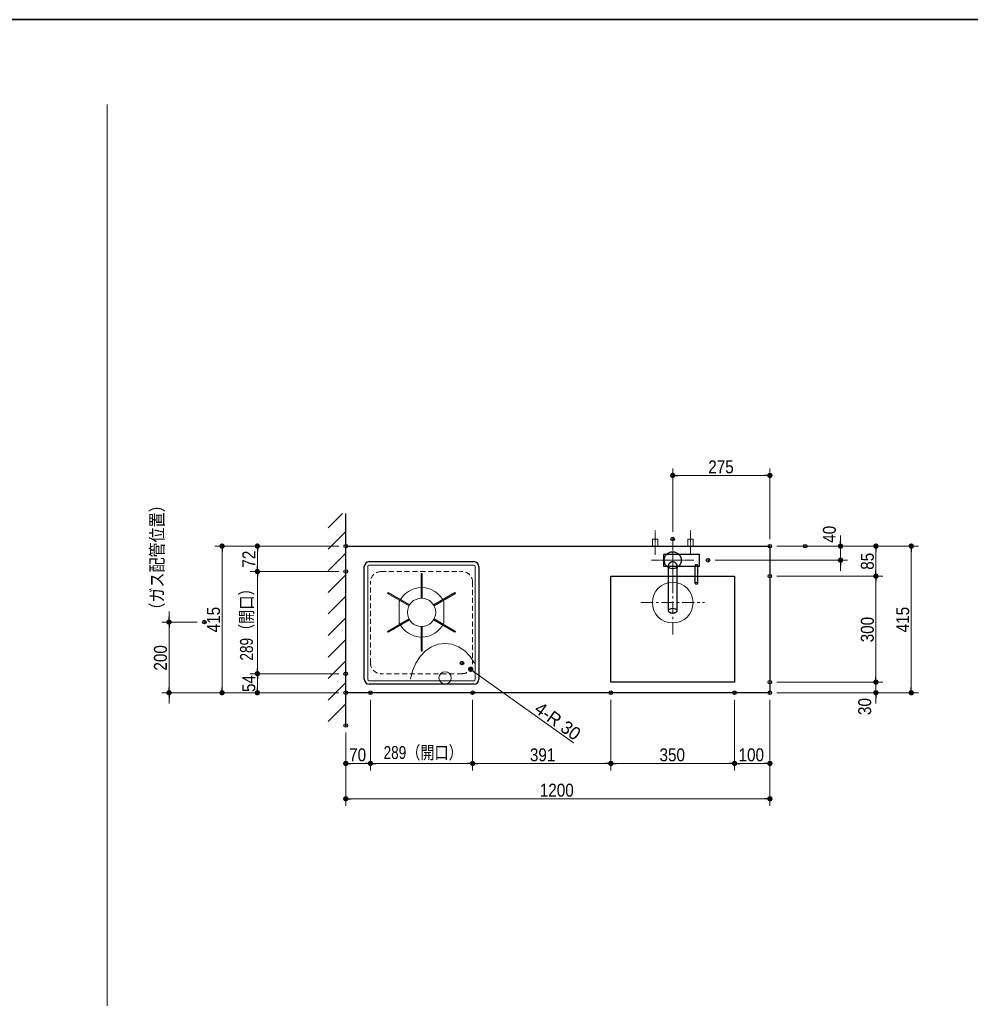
# Model space of a CAD drawing. Units: millimetres, scale not verified. Extents: x -6062 to 6062, y -3045 to 3045.
# Drawn here: x -3035 to -345, y 0 to 2770 of the extents above; entities that cross this region are included whole.
import ezdxf
from ezdxf.enums import TextEntityAlignment as Align

# ---------------------------------------------------------------- set-up
doc = ezdxf.new("R2010")
doc.units = ezdxf.units.MM
doc.header["$LTSCALE"] = 20
doc.header["$PDMODE"] = 32
doc.header["$PDSIZE"] = 10
doc.linetypes.add('USER1', pattern=[1.11, 0.71, -0.4])
doc.linetypes.add('USER2', pattern=[2.91, 1.76, -0.4, 0.35, -0.4])
for name, color, linetype, lineweight in [('0-0_1図面枠', 7, 'Continuous', 15), ('0-2_5ボウル・キャビネット', 7, 'Continuous', 15), ('0-3_2寸法-2', 7, 'Continuous', 15), ('0-4_0', 7, 'Continuous', 25), ('0-6_2寸法-1', 7, 'Continuous', 15), ('0-8_4給排水', 7, 'Continuous', 15)]:
    doc.layers.add(name, color=color, linetype=linetype, lineweight=lineweight)
doc.layers.add('0-5_Defpoints', color=7, linetype='Continuous')
doc.styles.add('ＭＳ Ｐゴシック', font='')
doc.styles.get('ＭＳ Ｐゴシック').set_extended_font_data('MS PGothic')

# ---------------------------------------------------------------- blocks, each defined once
blk = doc.blocks.new('グループ-2')
at = {"layer": '0-0_1図面枠', "lineweight": 35}
blk.add_lwpolyline([(-80000, 55400), (80000, 55400), (80000, -55400), (-80000, -55400)], close=True, dxfattribs=at)
blk = doc.blocks.new('図面枠')
at = {"layer": '0-0_1図面枠'}
blk.add_blockref('グループ-2', (0, 0), dxfattribs=at)
blk = doc.blocks.new('_Dot')
at = {"layer": '0-4_0'}
blk.add_line((-10, 0), (-20, 0), dxfattribs=at)
for points in [[(0, 0), (-10, 0), (-9.92, 1.25)], [(0, 0), (-9.92, -1.25), (-10, 0)], [(0, 0), (-9.92, 1.25), (-9.69, 2.49)], [(0, 0), (-9.69, -2.49), (-9.92, -1.25)], [(0, 0), (-9.69, 2.49), (-9.3, 3.68)], [(0, 0), (-9.3, -3.68), (-9.69, -2.49)], [(0, 0), (-9.3, 3.68), (-8.76, 4.82)], [(0, 0), (-8.76, -4.82), (-9.3, -3.68)], [(0, 0), (-8.76, 4.82), (-8.09, 5.88)], [(0, 0), (-8.09, -5.88), (-8.76, -4.82)], [(0, 0), (-8.09, 5.88), (-7.29, 6.85)], [(0, 0), (-7.29, -6.85), (-8.09, -5.88)], [(0, 0), (-7.29, 6.85), (-6.37, 7.71)], [(0, 0), (-6.37, -7.71), (-7.29, -6.85)], [(0, 0), (-6.37, 7.71), (-5.36, 8.44)], [(0, 0), (-5.36, -8.44), (-6.37, -7.71)], [(0, 0), (-5.36, 8.44), (-4.26, 9.05)], [(0, 0), (-4.26, -9.05), (-5.36, -8.44)], [(0, 0), (-4.26, 9.05), (-3.09, 9.51)], [(0, 0), (-3.09, -9.51), (-4.26, -9.05)], [(0, 0), (-3.09, 9.51), (-1.87, 9.82)], [(0, 0), (-1.87, -9.82), (-3.09, -9.51)], [(0, 0), (-1.87, 9.82), (-0.63, 9.98)], [(0, 0), (-0.63, -9.98), (-1.87, -9.82)], [(0, 0), (-0.63, 9.98), (0.63, 9.98)], [(0, 0), (0.63, -9.98), (-0.63, -9.98)], [(0, 0), (0.63, 9.98), (1.87, 9.82)], [(0, 0), (1.87, 9.82), (3.09, 9.51)], [(0, 0), (3.09, 9.51), (4.26, 9.05)], [(0, 0), (4.26, 9.05), (5.36, 8.44)], [(0, 0), (5.36, 8.44), (6.37, 7.71)], [(0, 0), (6.37, 7.71), (7.29, 6.85)], [(0, 0), (7.29, 6.85), (8.09, 5.88)], [(0, 0), (8.09, 5.88), (8.76, 4.82)], [(0, 0), (8.76, 4.82), (9.3, 3.68)], [(0, 0), (9.3, 3.68), (9.69, 2.49)], [(0, 0), (9.69, 2.49), (9.92, 1.25)], [(0, 0), (9.92, 1.25), (10, 0)], [(0, 0), (1.87, -9.82), (0.63, -9.98)], [(0, 0), (3.09, -9.51), (1.87, -9.82)], [(0, 0), (4.26, -9.05), (3.09, -9.51)], [(0, 0), (5.36, -8.44), (4.26, -9.05)], [(0, 0), (6.37, -7.71), (5.36, -8.44)], [(0, 0), (7.29, -6.85), (6.37, -7.71)], [(0, 0), (8.09, -5.88), (7.29, -6.85)], [(0, 0), (8.76, -4.82), (8.09, -5.88)], [(0, 0), (9.3, -3.68), (8.76, -4.82)], [(0, 0), (9.69, -2.49), (9.3, -3.68)], [(0, 0), (9.92, -1.25), (9.69, -2.49)], [(0, 0), (10, 0), (9.92, -1.25)]]:
    blk.add_solid(points, dxfattribs=at)
blk = doc.blocks.new('グループ-9')
at = {"layer": '0-2_5ボウル・キャビネット', "lineweight": 30}
for p, q in [((-5450, 18059.8), (-5450, 24440.2)), ((-5170.2, 24720), (750.2, 24720)), ((1030, 24440.2), (1030, 18059.8)), ((750.2, 17780), (-5170.2, 17780))]:
    blk.add_line(p, q, dxfattribs=at)
at = {"layer": '0-2_5ボウル・キャビネット'}
for p, q in [((-5250, 18059.8), (-5250, 24440.2)), ((-5170.2, 24520), (750.2, 24520)), ((830, 24440.2), (830, 18059.8)), ((-3470, 22460.2), (-3470, 21239.8)), ((-950, 21239.8), (-950, 22460.2)), ((750.2, 17980), (-5170.2, 17980))]:
    blk.add_line(p, q, dxfattribs=at)
for points in [[(-2240, 24050), (-2180, 24050), (-2180, 22650), (-2240, 22650)], [(-2887.8, 22276), (-2917.8, 22224), (-4130.3, 22924), (-4100.3, 22976)], [(-1532.2, 22276), (-1502.2, 22224), (-289.7, 22924), (-319.7, 22976)], [(-2887.8, 21424), (-2917.8, 21476), (-4130.3, 20776), (-4100.3, 20724)], [(-1532.2, 21424), (-1502.2, 21476), (-289.7, 20776), (-319.7, 20724)], [(-2240, 21050), (-2180, 21050), (-2180, 19650), (-2240, 19650)]]:
    blk.add_lwpolyline(points, close=True, dxfattribs=at)
blk.add_lwpolyline([(-2839.9, 18060.9), (-2726.1, 18533.6), (-2541.3, 18969.3), (-2292.5, 19351.2), (-1989.5, 19664.6), (-1643.7, 19897.4), (-1268.5, 20040.8), (-878.3, 20089.3), (-488.2, 20040.8), (-113, 19897.4), (232.8, 19664.6), (535.9, 19351.2), (784.6, 18969.3)], dxfattribs=at)
for centre, radius in [((-2210, 21850), 800), ((-878.3, 18140), 350)]:
    blk.add_circle(centre, radius, dxfattribs=at)
at = {"layer": '0-2_5ボウル・キャビネット', "lineweight": 30}
for centre, start, end in [((-5170.2, 24440.2), 90, 180), ((750.2, 24440.2), 0, 90), ((-5170.2, 18059.8), 180, 270), ((750.2, 18059.8), 270, 0)]:
    blk.add_arc(centre, 279.8, start, end, dxfattribs=at)
at = {"layer": '0-2_5ボウル・キャビネット'}
for centre, radius, start, end in [((-5170.2, 24440.2), 79.8, 90, 180), ((750.2, 24440.2), 79.8, 0, 90), ((-2210, 21850), 1400, 90, 154.15807), ((-2210, 21850), 1400, 25.84193, 90), ((-2210, 21850), 1400, 205.84193, 270), ((-2210, 21850), 1400, 270, 334.15807), ((-5170.2, 18059.8), 79.8, 180, 270), ((750.2, 18059.8), 79.8, 270, 0)]:
    blk.add_arc(centre, radius, start, end, dxfattribs=at)
blk = doc.blocks.new('グループ-15')
at = {"layer": '0-8_4給排水', "linetype": 'USER2'}
for p, q in [((12000, 26000), (12000, 23600)), ((12000, 26000), (12000, 23600)), ((13200, 24800), (10800, 24800))]:
    blk.add_line(p, q, dxfattribs=at)
at = {"layer": '0-8_4給排水', "lineweight": 30}
blk.add_lwpolyline([(11500, 25150), (13500, 25150), (13500, 24450), (11500, 24450)], close=True, dxfattribs=at)
for points in [[(11985.7, 24712.3), (11973, 24710.9), (11948, 24705.4), (11924, 24697), (11901.2, 24686.1), (11879.7, 24673.2), (11859.5, 24658.8), (11840.7, 24643.3), (11823.3, 24626.9), (11807.5, 24609.9), (11793.2, 24592.6), (11780.6, 24575.2), (11770, 24557.9), (11761.4, 24541.1), (11755.1, 24525.1), (11751.3, 24510.1), (11750.3, 24503.1), (11750, 24496.5), (11750, 21942.1), (11751, 21930.9), (11754.2, 21919.4), (11759.7, 21907.7), (11767.6, 21896.1), (11777.9, 21884.7), (11790.8, 21873.7), (11805.9, 21863.3), (11823.2, 21853.7), (11842.4, 21845.1), (11863.2, 21837.5), (11885.2, 21831.1), (11908, 21825.9), (11931.2, 21821.9), (11954.5, 21819.2), (11977.5, 21817.6), (12000, 21817.1), (12022.5, 21817.6), (12045.5, 21819.2), (12068.8, 21821.9), (12092, 21825.9), (12114.8, 21831.1)], [(12114.8, 21831.1), (12136.8, 21837.5), (12157.6, 21845.1), (12176.8, 21853.7), (12194.1, 21863.3), (12209.2, 21873.7), (12222.1, 21884.7), (12232.4, 21896.1), (12240.3, 21907.7), (12245.8, 21919.4), (12249, 21930.9), (12250, 21942.1), (12250, 24496.9), (12249.7, 24503.5), (12248.7, 24510.5), (12244.8, 24525.4), (12238.5, 24541.5), (12229.8, 24558.4), (12219, 24575.8), (12206.1, 24593.5), (12191.6, 24611), (12175.4, 24628.2), (12157.6, 24644.8), (12138.6, 24660.3), (12118, 24674.7), (12096.2, 24687.4), (12073.2, 24698.1), (12049, 24706.2), (12024, 24711.3), (12011.3, 24712.5), (11998.5, 24712.9), (11985.7, 24712.3)], [(13419.7, 23497.4), (13420, 23501), (13420, 24496.9), (13419.6, 24500.9), (13418.5, 24505), (13416.5, 24509.2), (13413.9, 24513.4), (13410.5, 24517.6), (13406.4, 24521.6), (13401.7, 24525.5), (13396.4, 24529.2), (13390.6, 24532.7), (13384.3, 24535.8), (13377.5, 24538.5), (13370.4, 24540.7), (13362.9, 24542.6), (13355.3, 24543.9), (13347.5, 24544.7), (13339.6, 24544.9), (13331.7, 24544.6), (13324, 24543.8), (13316.4, 24542.4), (13309, 24540.6), (13302, 24538.3), (13295.3, 24535.5), (13289, 24532.5), (13283.3, 24529.1), (13278, 24525.4), (13273.4, 24521.5), (13269.4, 24517.4), (13266.1, 24513.3), (13263.4, 24509.1), (13261.5, 24504.9), (13260.4, 24500.8), (13260, 24496.8), (13260, 23501), (13260.3, 23497.4), (13261.3, 23493.7), (13263.1, 23490), (13265.6, 23486.2)], [(13265.6, 23486.2), (13268.9, 23482.6), (13273, 23479.1), (13277.9, 23475.7), (13283.4, 23472.7), (13289.6, 23469.9), (13296.2, 23467.5), (13303.3, 23465.4), (13310.6, 23463.8), (13318, 23462.5), (13325.4, 23461.6), (13332.8, 23461.1), (13340, 23461), (13347.2, 23461.1), (13354.6, 23461.6), (13362, 23462.5), (13369.4, 23463.8), (13376.7, 23465.4), (13383.8, 23467.5), (13390.4, 23469.9), (13396.6, 23472.7), (13402.1, 23475.7), (13407, 23479.1), (13411.1, 23482.6), (13414.4, 23486.2), (13416.9, 23490), (13418.7, 23493.7), (13419.7, 23497.4)]]:
    blk.add_lwpolyline(points, dxfattribs=at)
at = {"layer": '0-8_4給排水'}
for points in [[(13420, 23501), (13419.7, 23504.6), (13418.7, 23508.2), (13416.9, 23512), (13414.4, 23515.7), (13411.1, 23519.3), (13407, 23522.9), (13402.1, 23526.2), (13396.6, 23529.2), (13390.4, 23532), (13383.8, 23534.4), (13376.7, 23536.5), (13369.4, 23538.2), (13362, 23539.4), (13354.6, 23540.3), (13347.2, 23540.8), (13340, 23541), (13332.8, 23540.8), (13325.4, 23540.3), (13318, 23539.4), (13310.6, 23538.2), (13303.3, 23536.5), (13296.2, 23534.4), (13289.6, 23532), (13283.4, 23529.2), (13277.9, 23526.2), (13273, 23522.9), (13268.9, 23519.3), (13265.6, 23515.7), (13263.1, 23512), (13261.3, 23508.2), (13260.3, 23504.6), (13260, 23501)], [(12250, 21942.1), (12249, 21953.3), (12245.8, 21964.9), (12240.3, 21976.5), (12232.4, 21988.1), (12222.1, 21999.5), (12209.2, 22010.5), (12194.1, 22020.9), (12176.8, 22030.5), (12157.6, 22039.2), (12136.8, 22046.7), (12114.8, 22053.2), (12092, 22058.3), (12068.8, 22062.3), (12045.5, 22065), (12022.5, 22066.6), (12000, 22067.1), (11977.5, 22066.6), (11954.5, 22065), (11931.2, 22062.3), (11908, 22058.3), (11885.2, 22053.2), (11863.2, 22046.7), (11842.4, 22039.2), (11823.2, 22030.5), (11805.9, 22020.9), (11790.8, 22010.5), (11777.9, 21999.5), (11767.6, 21988.1), (11759.7, 21976.5), (11754.2, 21964.9), (11751, 21953.3), (11750, 21942.1)]]:
    blk.add_lwpolyline(points, dxfattribs=at)
at = {"layer": '0-8_4給排水', "lineweight": 30}
blk.add_circle((12000, 24800), 480, dxfattribs=at)
blk = doc.blocks.new('グループ-16')
at = {"layer": '0-8_4給排水', "linetype": 'USER2'}
for p, q in [((11000, 25100), (11000, 26500)), ((13000, 25100), (13000, 26500))]:
    blk.add_line(p, q, dxfattribs=at)
at = {"layer": '0-8_4給排水'}
for points in [[(10850, 25600), (10850, 26000), (11150, 26000), (11150, 25600)], [(12850, 25600), (12850, 26000), (13150, 26000), (13150, 25600)]]:
    blk.add_lwpolyline(points, dxfattribs=at)
blk.add_blockref('グループ-15', (0, 0), dxfattribs=at)

msp = doc.modelspace()

# ---------------------------------------------------------------- linework, layer by layer
at = {"layer": '0-0_1図面枠'}
msp.add_line((-2787.5, -2270), (-2787.5, 2530), dxfattribs=at)
at = {"layer": '0-2_5ボウル・キャビネット'}
for p, q in [((-2162.5, 1331.88), (-2121.88, 1372.5)), ((-2162.5, 1270.92), (-2112.5, 1320.92)), ((-2162.5, 1209.96), (-2112.5, 1259.96)), ((-2162.5, 1149), (-2112.5, 1199)), ((-2162.5, 1088.04), (-2112.5, 1138.04)), ((-2162.5, 1027.08), (-2112.5, 1077.08)), ((-2162.5, 966.12), (-2112.5, 1016.12)), ((-2162.5, 905.16), (-2112.5, 955.16)), ((-2162.5, 844.2), (-2112.5, 894.2)), ((-2162.5, 783.24), (-2112.5, 833.24))]:
    msp.add_line(p, q, dxfattribs=at)
at = {"layer": '0-2_5ボウル・キャビネット', "lineweight": 30}
msp.add_line((-2112.5, 772.5), (-2112.5, 1372.5), dxfattribs=at)
at = {"layer": '0-2_5ボウル・キャビネット', "linetype": 'USER1'}
for p, q in [((-2012.5, 1208), (-1783.5, 1208)), ((-2042.5, 949), (-2042.5, 1178)), ((-1753.5, 1178), (-1753.5, 949)), ((-1783.5, 919), (-2012.5, 919))]:
    msp.add_line(p, q, dxfattribs=at)
at = {"layer": '0-2_5ボウル・キャビネット', "linetype": 'USER2'}
for p, q in [((-1187.5, 1030), (-1187.5, 1210)), ((-1277.5, 1120), (-1097.5, 1120))]:
    msp.add_line(p, q, dxfattribs=at)
at = {"layer": '0-2_5ボウル・キャビネット', "lineweight": 30}
for points in [[(-2112.5, 1280), (-912.5, 1280), (-912.5, 865), (-2112.5, 865)], [(-1362.5, 1195), (-1012.5, 1195), (-1012.5, 895), (-1362.5, 895)]]:
    msp.add_lwpolyline(points, close=True, dxfattribs=at)
at = {"layer": '0-2_5ボウル・キャビネット'}
msp.add_circle((-1187.5, 1120), 57.5, dxfattribs=at)
at = {"layer": '0-2_5ボウル・キャビネット', "linetype": 'USER1'}
for centre, start, end in [((-2012.5, 1178), 90, 180), ((-1783.5, 1178), 0, 90), ((-2012.5, 949), 180, 270), ((-1783.5, 949), 270, 0)]:
    msp.add_arc(centre, 30, start, end, dxfattribs=at)
at = {"layer": '0-3_2寸法-2'}
for p, q in [((-712.5, 1295.01), (-712.5, 1310.01)), ((-892.5, 1280), (-692.5, 1280)), ((-712.5, 1240), (-712.5, 1280)), ((-1067.5, 1240), (-692.5, 1240)), ((-712.5, 1224.99), (-712.5, 1209.99)), ((-2612.5, 1080.01), (-2612.5, 1095.01)), ((-2532.5, 1065), (-2632.5, 1065)), ((-2612.5, 865), (-2612.5, 1065)), ((-1746.92, 922.78), (-1467.94, 722.86)), ((-612.5, 910.01), (-612.5, 925.01)), ((-892.5, 895), (-592.5, 895)), ((-612.5, 865), (-612.5, 895)), ((-2482.5, 865), (-2632.5, 865)), ((-892.5, 865), (-592.5, 865)), ((-2612.5, 849.99), (-2612.5, 834.99)), ((-612.5, 849.99), (-612.5, 834.99))]:
    msp.add_line(p, q, dxfattribs=at)
at = {"layer": '0-5_Defpoints'}
for p in [(-912.5, 1480), (-1187.5, 1300), (-2462.5, 1280), (-2362.5, 1280), (-2362.5, 1280), (-2112.5, 1280), (-912.5, 1280), (-812.5, 1280), (-712.5, 1280), (-612.5, 1280), (-612.5, 1280), (-512.5, 1280), (-1087.5, 1240), (-2112.5, 1208), (-912.5, 1195), (-2612.5, 1065), (-2512.5, 1065), (-1783.5, 949), (-2362.5, 919), (-2112.5, 919), (-1759.12, 931.52), (-912.5, 895), (-612.5, 895), (-2462.5, 865), (-2362.5, 865), (-2112.5, 865), (-2042.5, 865), (-1753.5, 865), (-1753.5, 865), (-1362.5, 865), (-1012.5, 865), (-912.5, 865), (-612.5, 865), (-2112.5, 772.5), (-2112.5, 665), (-2042.5, 665), (-1362.5, 665), (-1362.5, 665), (-912.5, 665), (-2112.5, 565)]:
    msp.add_point(p, dxfattribs=at)
at = {"layer": '0-6_2寸法-1'}
for p, q in [((-1187.5, 1320), (-1187.5, 1500)), ((-912.5, 1300), (-912.5, 1500)), ((-1172.49, 1480), (-927.51, 1480)), ((-2382.5, 1280), (-2482.5, 1280)), ((-2132.5, 1280), (-2382.5, 1280)), ((-792.5, 1280), (-592.5, 1280)), ((-592.5, 1280), (-492.5, 1280)), ((-2462.5, 880.01), (-2462.5, 1264.99)), ((-2362.5, 1223.01), (-2362.5, 1264.99)), ((-612.5, 1210.01), (-612.5, 1264.99)), ((-512.5, 880.01), (-512.5, 1264.99)), ((-2132.5, 1208), (-2382.5, 1208)), ((-2132.5, 1208), (-2382.5, 1208)), ((-2362.5, 1192.99), (-2362.5, 934.01)), ((-892.5, 1195), (-592.5, 1195)), ((-892.5, 1195), (-592.5, 1195)), ((-612.5, 1179.99), (-612.5, 910.01)), ((-2532.5, 1065), (-2632.5, 1065)), ((-2612.5, 880.01), (-2612.5, 1049.99)), ((-2132.5, 919), (-2382.5, 919)), ((-2132.5, 919), (-2382.5, 919)), ((-2362.5, 880.01), (-2362.5, 903.99)), ((-892.5, 895), (-592.5, 895)), ((-2482.5, 865), (-2632.5, 865)), ((-2382.5, 865), (-2482.5, 865)), ((-2132.5, 865), (-2382.5, 865)), ((-592.5, 865), (-492.5, 865)), ((-2042.5, 845), (-2042.5, 645)), ((-2042.5, 845), (-2042.5, 645)), ((-1753.5, 845), (-1753.5, 645)), ((-1753.5, 845), (-1753.5, 645)), ((-1362.5, 845), (-1362.5, 645)), ((-1362.5, 845), (-1362.5, 645)), ((-1012.5, 845), (-1012.5, 645)), ((-1012.5, 845), (-1012.5, 645)), ((-912.5, 845), (-912.5, 645)), ((-2112.5, 752.5), (-2112.5, 645)), ((-2097.49, 665), (-2057.51, 665)), ((-1768.51, 665), (-2027.49, 665)), ((-1738.49, 665), (-1377.51, 665)), ((-1027.51, 665), (-1347.49, 665)), ((-997.49, 665), (-927.51, 665)), ((-2112.5, 645), (-2112.5, 545)), ((-912.5, 645), (-912.5, 545)), ((-927.51, 565), (-2097.49, 565))]:
    msp.add_line(p, q, dxfattribs=at)

# ---------------------------------------------------------------- block references
at = {"layer": '0-0_1図面枠', "xscale": 0.05, "yscale": 0.05}
msp.add_blockref('図面枠', (-1787.5, 0), dxfattribs=at)
at = {"layer": '0-2_5ボウル・キャビネット', "xscale": 0.05, "yscale": 0.05}
msp.add_blockref('グループ-9', (-1787.5, 0), dxfattribs=at)
at = {"layer": '0-3_2寸法-2', "xscale": 0.7503418, "yscale": 0.7503418}
for p, rotation in [((-712.5, 1280), 270), ((-712.5, 1240), 90), ((-2612.5, 1065), 270), ((-1759.12, 931.52), 144.37301), ((-612.5, 895), 270), ((-2612.5, 865), 90), ((-612.5, 865), 90)]:
    msp.add_blockref('_Dot', p, dxfattribs=dict(at, rotation=rotation))
at = {"layer": '0-6_2寸法-1', "xscale": 0.7503418, "yscale": 0.7503418}
for p, rotation in [((-1187.5, 1480), 180), ((-2462.5, 1280), 90), ((-2362.5, 1280), 90), ((-612.5, 1280), 90), ((-512.5, 1280), 90), ((-2362.5, 1208), 270), ((-2362.5, 1208), 90), ((-612.5, 1195), 270), ((-612.5, 1195), 90), ((-2612.5, 1065), 90), ((-2362.5, 919), 270), ((-2362.5, 919), 90), ((-612.5, 895), 270), ((-2612.5, 865), 270), ((-2462.5, 865), 270), ((-2362.5, 865), 270), ((-512.5, 865), 270), ((-2112.5, 665), 180), ((-2042.5, 665), 180), ((-1753.5, 665), 180), ((-1362.5, 665), 180), ((-1012.5, 665), 180), ((-2112.5, 565), 180)]:
    msp.add_blockref('_Dot', p, dxfattribs=dict(at, rotation=rotation))
for p in [(-912.5, 1480), (-2042.5, 665), (-1753.5, 665), (-1362.5, 665), (-1012.5, 665), (-912.5, 665), (-912.5, 565)]:
    msp.add_blockref('_Dot', p, dxfattribs=at)
at = {"layer": '0-8_4給排水', "xscale": 0.05, "yscale": 0.05}
msp.add_blockref('グループ-16', (-1787.5, 0), dxfattribs=at)

# ---------------------------------------------------------------- texts
at = {"layer": '0-3_2寸法-2', "style": 'ＭＳ Ｐゴシック'}
for s, height, width, p in [('（ガス配管位置）', 36.69, 0.85, (-2617.09, 1077.77)), ('40', 36.66, 0.9, (-714.98, 1289.41)), ('30', 36.66, 0.9, (-614.98, 802.02))]:
    msp.add_text(s, height=height, rotation=90, dxfattribs=dict(at, width=width)).set_placement(p, align=Align.BOTTOM_LEFT)
msp.add_text('4-R 30', height=36.66, rotation=324.373, dxfattribs=at).set_placement((-1588.2, 802.94), align=Align.BOTTOM_LEFT)
at = {"layer": '0-6_2寸法-1', "style": 'ＭＳ Ｐゴシック'}
for s, width, p in [('275', 0.9, (-1086.89, 1474.94)), ('289（開口）', 0.8, (-2005.4, 666.58)), ('70', 0.9, (-2102.87, 660.04)), ('391', 0.9, (-1591.52, 660.04)), ('350', 0.9, (-1224.78, 660.04)), ('100', 0.9, (-1001.11, 660.04)), ('1200', 0.9, (-1563.41, 560.04))]:
    msp.add_text(s, height=36.66, dxfattribs=dict(at, width=width)).set_placement(p, align=Align.BOTTOM_LEFT)
for s, width, p in [('72', 0.9, (-2357.44, 1219.02)), ('85', 0.9, (-607.44, 1213.01)), ('289（開口）', 0.8, (-2364.08, 956.1)), ('415', 0.9, (-2457.54, 1036)), ('415', 0.9, (-507.54, 1036)), ('300', 0.9, (-607.54, 1007.72)), ('200', 0.9, (-2607.54, 927.72)), ('54', 0.9, (-2357.44, 866.92))]:
    msp.add_text(s, height=36.66, rotation=90, dxfattribs=dict(at, width=width)).set_placement(p, align=Align.BOTTOM_LEFT)

doc.saveas('drawing.dxf')
